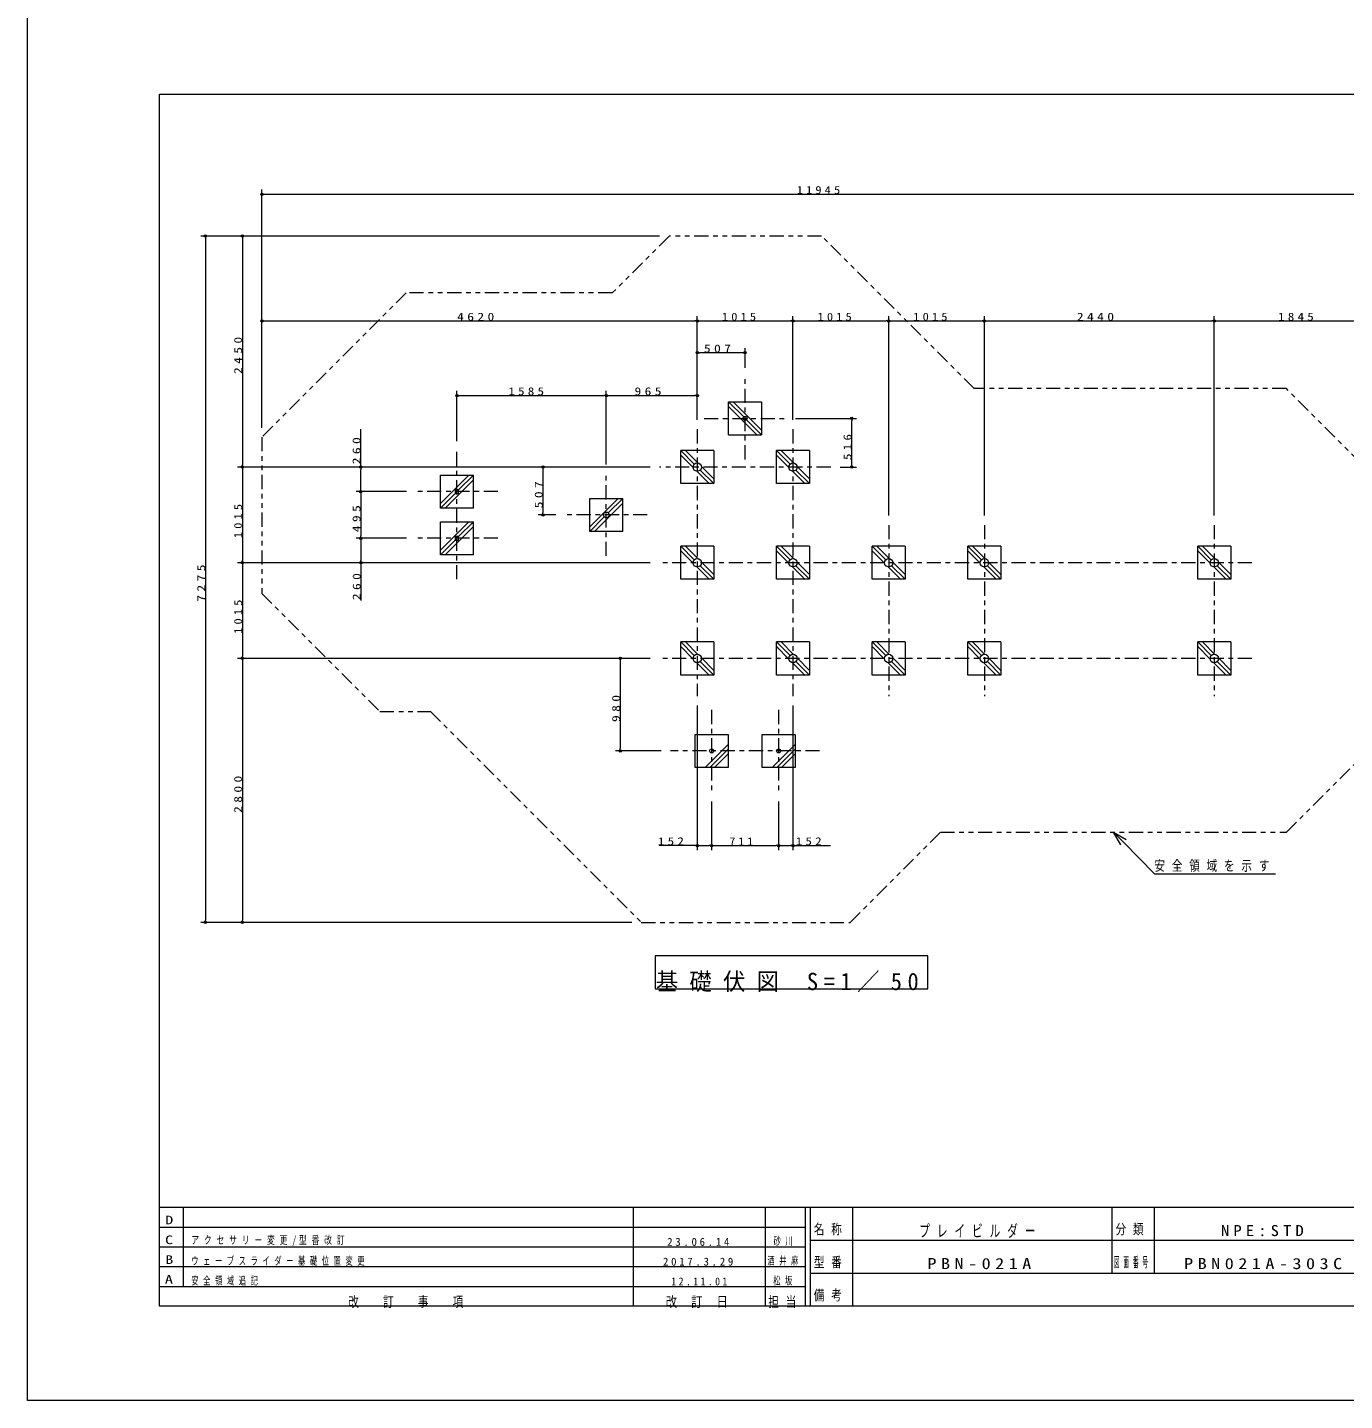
# Model space of a CAD drawing. Units: millimetres on the paper. Extents: x 0 to 420, y -594 to 297.
# Drawn here: x 0 to 279.4, y -594 to -302.8 of the extents above; entities that cross this region are included whole.
import ezdxf
from ezdxf.enums import TextEntityAlignment as Align

# ---------------------------------------------------------------- set-up
doc = ezdxf.new("R2010")
doc.units = ezdxf.units.MM
doc.linetypes.add('USER2', pattern=[6, 3, -1, 1, -1])
doc.linetypes.add('USER3', pattern=[8, 3, -1, 1, -1, 1, -1])
for name, color, linetype, lineweight in [('0_2', 7, 'Continuous', 13), ('2D', 7, 'Continuous', 13), ('2D_DIMENSION', 7, 'Continuous', 13), ('2D_OUTLINE', 7, 'USER3', 13), ('FMT', 7, 'Continuous', 13), ('FMT-TXT', 7, 'Continuous', 13), ('FOOTING', 7, 'Continuous', 13), ('FOOTING_C', 7, 'USER2', 13), ('FOOTING_H', 7, 'Continuous', 13), ('TEXT', 7, 'Continuous', 13)]:
    doc.layers.add(name, color=color, linetype=linetype, lineweight=lineweight)
doc.styles.add('ＭＳ ゴシック', font='')
doc.styles.get('ＭＳ ゴシック').set_extended_font_data('MS Gothic')

msp = doc.modelspace()

# ---------------------------------------------------------------- linework, layer by layer
at = {"layer": '0_2'}
for p, q in [((49.726, -338.195), (50.226, -338.195)), ((37.756, -347.06), (37.756, -347.56)), ((45.584, -347.06), (45.584, -347.56)), ((49.726, -365.072), (50.226, -365.072)), ((142.085, -365.072), (141.585, -365.072)), ((142.085, -365.072), (142.585, -365.072)), ((162.385, -365.072), (161.885, -365.072)), ((162.385, -365.072), (162.885, -365.072)), ((182.685, -365.072), (182.185, -365.072)), ((182.685, -365.072), (183.185, -365.072)), ((202.984, -365.072), (202.484, -365.072)), ((202.984, -365.072), (203.484, -365.072)), ((251.752, -365.072), (251.252, -365.072)), ((251.752, -365.072), (252.252, -365.072)), ((142.085, -371.813), (142.585, -371.813)), ((152.235, -371.813), (151.735, -371.813)), ((91.085, -380.888), (91.585, -380.888)), ((122.785, -380.888), (122.285, -380.888)), ((122.785, -380.888), (123.285, -380.888)), ((142.085, -380.888), (141.585, -380.888)), ((174.843, -385.726), (174.843, -386.226)), ((45.584, -396.046), (45.584, -395.546)), ((174.843, -396.046), (174.843, -395.546)), ((45.584, -396.046), (45.584, -396.546)), ((70.703, -396.046), (70.703, -396.546)), ((109.34, -396.046), (109.34, -396.546)), ((70.703, -401.246), (70.703, -400.746)), ((70.703, -401.246), (70.703, -401.746)), ((109.34, -406.196), (109.34, -405.696)), ((70.703, -411.146), (70.703, -410.646)), ((70.73, -411.146), (70.73, -411.646)), ((45.584, -416.346), (45.584, -415.846)), ((45.584, -416.346), (45.584, -416.846)), ((70.73, -416.346), (70.73, -415.846)), ((45.584, -436.645), (45.584, -436.145)), ((45.584, -436.645), (45.584, -437.145)), ((125.757, -436.645), (125.757, -437.145)), ((125.757, -456.244), (125.757, -455.744)), ((142.085, -476.304), (142.585, -476.304)), ((145.125, -476.304), (144.625, -476.304)), ((145.125, -476.304), (145.625, -476.304)), ((159.345, -476.304), (158.845, -476.304)), ((159.345, -476.304), (159.845, -476.304)), ((162.385, -476.304), (161.885, -476.304)), ((37.756, -492.609), (37.756, -492.109)), ((45.584, -492.609), (45.584, -492.109))]:
    msp.add_line(p, q, dxfattribs=at)
msp.add_lwpolyline([(0, -297), (420, -297), (420, -594), (0, -594)], close=True, dxfattribs=at)
for centre in [(49.726, -338.195), (37.756, -347.06), (45.584, -347.06), (49.726, -365.072), (142.085, -365.072), (142.085, -365.072), (162.385, -365.072), (162.385, -365.072), (182.685, -365.072), (182.685, -365.072), (202.984, -365.072), (202.984, -365.072), (251.752, -365.072), (251.752, -365.072), (142.085, -371.813), (152.235, -371.813), (91.085, -380.888), (122.785, -380.888), (122.785, -380.888), (142.085, -380.888), (174.843, -385.726), (45.584, -396.046), (45.584, -396.046), (70.703, -396.046), (109.34, -396.046), (174.843, -396.046), (70.703, -401.246), (70.703, -401.246), (109.34, -406.196), (70.703, -411.146), (70.73, -411.146), (45.584, -416.346), (45.584, -416.346), (70.73, -416.346), (45.584, -436.645), (45.584, -436.645), (125.757, -436.645), (125.757, -456.244), (142.085, -476.304), (145.125, -476.304), (145.125, -476.304), (159.345, -476.304), (159.345, -476.304), (162.385, -476.304), (37.756, -492.609), (45.584, -492.609)]:
    msp.add_circle(centre, 0.25, dxfattribs=at)
at = {"layer": '2D'}
for p, q in [((133.117, -499.723), (133.117, -506.723)), ((190.974, -499.723), (133.117, -499.723)), ((190.974, -506.723), (190.974, -499.723)), ((133.117, -506.723), (190.974, -506.723))]:
    msp.add_line(p, q, dxfattribs=at)
at = {"layer": '2D_DIMENSION'}
for p, q in [((49.726, -387.708), (49.726, -337.195)), ((50.226, -338.195), (288.17, -338.195)), ((134.089, -347.06), (36.756, -347.06)), ((37.756, -347.56), (37.756, -492.109)), ((134.089, -347.06), (44.584, -347.06)), ((45.584, -347.56), (45.584, -395.546)), ((49.726, -387.708), (49.726, -364.072)), ((50.226, -365.072), (141.585, -365.072)), ((142.085, -386.046), (142.085, -364.072)), ((142.085, -386.046), (142.085, -364.072)), ((142.585, -365.072), (161.885, -365.072)), ((162.385, -386.046), (162.385, -364.072)), ((162.385, -386.046), (162.385, -364.072)), ((162.885, -365.072), (182.185, -365.072)), ((182.685, -406.346), (182.685, -364.072)), ((182.685, -406.346), (182.685, -364.072)), ((183.185, -365.072), (202.484, -365.072)), ((202.984, -406.346), (202.984, -364.072)), ((202.984, -406.346), (202.984, -364.072)), ((203.484, -365.072), (251.252, -365.072)), ((251.752, -406.346), (251.752, -364.072)), ((251.752, -406.346), (251.752, -364.072)), ((252.252, -365.072), (288.17, -365.072)), ((142.085, -386.046), (142.085, -370.813)), ((151.735, -371.813), (142.585, -371.813)), ((152.235, -375.026), (152.235, -370.813)), ((91.085, -390.546), (91.085, -379.888)), ((91.585, -380.888), (122.285, -380.888)), ((122.785, -395.496), (122.785, -379.888)), ((122.785, -395.496), (122.785, -379.888)), ((123.285, -380.888), (141.585, -380.888)), ((142.085, -386.046), (142.085, -379.888)), ((162.935, -385.726), (175.843, -385.726)), ((174.843, -395.546), (174.843, -386.226)), ((70.703, -396.046), (70.703, -388.032)), ((132.085, -396.046), (44.584, -396.046)), ((132.085, -396.046), (44.584, -396.046)), ((45.584, -396.546), (45.584, -415.846)), ((130.585, -396.046), (69.703, -396.046)), ((70.703, -400.746), (70.703, -396.546)), ((132.085, -396.046), (108.34, -396.046)), ((109.34, -396.546), (109.34, -405.696)), ((172.385, -396.046), (175.843, -396.046)), ((80.385, -401.246), (69.703, -401.246)), ((80.385, -401.246), (69.703, -401.246)), ((70.703, -401.746), (70.703, -410.646)), ((112.085, -406.196), (108.34, -406.196)), ((80.385, -411.146), (69.703, -411.146)), ((80.385, -411.146), (69.73, -411.146)), ((70.73, -411.646), (70.73, -415.846)), ((132.085, -416.346), (44.584, -416.346)), ((132.085, -416.346), (44.584, -416.346)), ((130.585, -416.346), (69.73, -416.346)), ((70.73, -416.346), (70.73, -424.36)), ((45.584, -416.846), (45.584, -436.145)), ((130.085, -436.645), (44.584, -436.645)), ((132.085, -436.645), (44.584, -436.645)), ((132.085, -436.645), (124.757, -436.645)), ((45.584, -437.145), (45.584, -492.109)), ((125.757, -437.145), (125.757, -455.744)), ((142.085, -446.645), (142.085, -477.304)), ((162.385, -446.645), (162.385, -477.304)), ((134.425, -456.244), (124.757, -456.244)), ((145.125, -466.944), (145.125, -477.304)), ((145.125, -466.944), (145.125, -477.304)), ((159.345, -466.944), (159.345, -477.304)), ((159.345, -466.944), (159.345, -477.304)), ((230.355, -473.489), (232.466, -475.621)), ((230.355, -473.489), (233.038, -475.055)), ((231.895, -476.186), (230.355, -473.489)), ((142.085, -476.304), (134.035, -476.304)), ((142.585, -476.304), (144.625, -476.304)), ((145.625, -476.304), (158.845, -476.304)), ((159.845, -476.304), (161.885, -476.304)), ((162.385, -476.304), (170.333, -476.304)), ((232.466, -475.621), (239.101, -482.32)), ((239.101, -482.32), (264.738, -482.32)), ((128.207, -492.609), (36.756, -492.609)), ((128.207, -492.609), (44.584, -492.609))]:
    msp.add_line(p, q, dxfattribs=at)
at = {"layer": '2D_OUTLINE'}
for p, q in [((136.089, -347.06), (124.037, -359.112)), ((168.439, -347.06), (136.089, -347.06)), ((200.791, -379.412), (168.439, -347.06)), ((80.323, -359.112), (49.726, -389.708)), ((124.037, -359.112), (80.323, -359.112)), ((267.061, -379.412), (200.791, -379.412)), ((288.67, -401.021), (267.061, -379.412)), ((49.726, -389.708), (49.726, -422.845)), ((49.726, -422.845), (74.746, -447.865)), ((74.746, -447.865), (85.463, -447.865)), ((85.463, -447.865), (130.207, -492.609)), ((267.061, -473.489), (288.67, -451.88)), ((174.53, -492.609), (193.65, -473.489)), ((193.65, -473.489), (267.061, -473.489)), ((130.207, -492.609), (174.53, -492.609))]:
    msp.add_line(p, q, dxfattribs=at)
at = {"layer": 'FMT'}
for p, q in [((28, -317), (403, -317)), ((28, -574), (28, -317)), ((28, -553), (403, -553)), ((33, -553), (33, -569.8)), ((128.5, -553), (128.5, -574)), ((156.5, -553), (156.5, -574)), ((165, -553), (165, -574)), ((166, -553), (166, -574)), ((175, -553), (175, -574)), ((230, -553), (230, -567)), ((239, -553), (239, -567)), ((28, -557.2), (165, -557.2)), ((28, -561.4), (165, -561.4)), ((166, -560), (306, -560)), ((28, -565.6), (165, -565.6)), ((166, -567), (306, -567)), ((28, -569.8), (165, -569.8)), ((403, -574), (28, -574))]:
    msp.add_line(p, q, dxfattribs=at)
at = {"layer": 'FOOTING'}
for p, q in [((148.735, -382.226), (155.735, -382.226)), ((148.735, -389.226), (148.735, -382.226)), ((155.735, -382.226), (155.735, -389.226)), ((148.735, -389.226), (155.735, -389.226)), ((138.585, -399.546), (138.585, -392.546)), ((145.585, -392.546), (138.585, -392.546)), ((145.585, -392.546), (145.585, -399.546)), ((158.885, -399.546), (158.885, -392.546)), ((165.885, -392.546), (158.885, -392.546)), ((165.885, -392.546), (165.885, -399.546)), ((87.585, -397.746), (94.585, -397.746)), ((87.585, -404.746), (87.585, -397.746)), ((94.585, -404.746), (94.585, -397.746)), ((90.705, -400.866), (90.705, -401.626)), ((91.465, -400.866), (90.705, -400.866)), ((90.705, -401.626), (91.465, -401.626)), ((91.465, -401.626), (91.465, -400.866)), ((145.585, -399.546), (138.585, -399.546)), ((165.885, -399.546), (158.885, -399.546)), ((119.285, -402.696), (126.285, -402.696)), ((119.285, -409.696), (119.285, -402.696)), ((126.285, -409.696), (126.285, -402.696)), ((94.585, -404.746), (87.585, -404.746)), ((87.585, -407.646), (94.585, -407.646)), ((87.585, -414.646), (87.585, -407.646)), ((94.585, -414.646), (94.585, -407.646)), ((126.285, -409.696), (119.285, -409.696)), ((90.705, -410.766), (90.705, -411.526)), ((91.465, -410.766), (90.705, -410.766)), ((90.705, -411.526), (91.465, -411.526)), ((91.465, -411.526), (91.465, -410.766)), ((138.585, -419.846), (138.585, -412.846)), ((145.585, -412.846), (138.585, -412.846)), ((145.585, -412.846), (145.585, -419.846)), ((158.885, -419.846), (158.885, -412.846)), ((165.885, -412.846), (158.885, -412.846)), ((165.885, -412.846), (165.885, -419.846)), ((179.185, -419.846), (179.185, -412.846)), ((186.185, -412.846), (179.185, -412.846)), ((186.185, -412.846), (186.185, -419.846)), ((199.484, -419.846), (199.484, -412.846)), ((206.484, -412.846), (199.484, -412.846)), ((206.484, -412.846), (206.484, -419.846)), ((248.252, -419.846), (248.252, -412.846)), ((255.252, -412.846), (248.252, -412.846)), ((255.252, -412.846), (255.252, -419.846)), ((94.585, -414.646), (87.585, -414.646)), ((145.585, -419.846), (138.585, -419.846)), ((165.885, -419.846), (158.885, -419.846)), ((186.185, -419.846), (179.185, -419.846)), ((206.484, -419.846), (199.484, -419.846)), ((255.252, -419.846), (248.252, -419.846)), ((138.585, -440.145), (138.585, -433.145)), ((145.585, -433.145), (138.585, -433.145)), ((145.585, -433.145), (145.585, -440.145)), ((158.885, -440.145), (158.885, -433.145)), ((165.885, -433.145), (158.885, -433.145)), ((165.885, -433.145), (165.885, -440.145)), ((179.185, -440.145), (179.185, -433.145)), ((186.185, -433.145), (179.185, -433.145)), ((186.185, -433.145), (186.185, -440.145)), ((199.484, -440.145), (199.484, -433.145)), ((206.484, -433.145), (199.484, -433.145)), ((206.484, -433.145), (206.484, -440.145)), ((248.252, -440.145), (248.252, -433.145)), ((255.252, -433.145), (248.252, -433.145)), ((255.252, -433.145), (255.252, -440.145)), ((145.585, -440.145), (138.585, -440.145)), ((165.885, -440.145), (158.885, -440.145)), ((186.185, -440.145), (179.185, -440.145)), ((206.484, -440.145), (199.484, -440.145)), ((255.252, -440.145), (248.252, -440.145)), ((141.625, -459.744), (141.625, -452.744)), ((141.625, -452.744), (148.625, -452.744)), ((148.625, -452.744), (148.625, -459.744)), ((155.845, -459.744), (155.845, -452.744)), ((155.845, -452.744), (162.845, -452.744)), ((162.845, -452.744), (162.845, -459.744)), ((148.625, -459.744), (141.625, -459.744)), ((162.845, -459.744), (155.845, -459.744))]:
    msp.add_line(p, q, dxfattribs=at)
for centre, radius in [((152.235, -385.726), 0.422), ((142.085, -396.046), 0.89), ((162.385, -396.046), 0.89), ((122.785, -406.196), 0.603), ((142.085, -416.346), 0.89), ((162.385, -416.346), 0.89), ((182.685, -416.346), 0.89), ((202.984, -416.346), 0.89), ((251.752, -416.346), 0.89), ((142.085, -436.645), 0.89), ((162.385, -436.645), 0.89), ((182.685, -436.645), 0.89), ((202.984, -436.645), 0.89), ((251.752, -436.645), 0.89), ((145.125, -456.244), 0.422), ((159.345, -456.244), 0.422)]:
    msp.add_circle(centre, radius, dxfattribs=at)
at = {"layer": 'FOOTING_C'}
for p, q in [((152.235, -394.426), (152.235, -377.026)), ((143.535, -385.726), (160.935, -385.726)), ((142.085, -388.046), (142.085, -444.645)), ((162.385, -388.046), (162.385, -444.645)), ((91.085, -419.846), (91.085, -392.546)), ((122.785, -414.896), (122.785, -397.496)), ((170.385, -396.046), (134.085, -396.046)), ((99.785, -401.246), (82.385, -401.246)), ((131.485, -406.196), (114.085, -406.196)), ((182.685, -408.346), (182.685, -444.645)), ((202.984, -408.346), (202.984, -444.645)), ((251.752, -408.346), (251.752, -444.645)), ((99.785, -411.146), (82.385, -411.146)), ((259.752, -416.346), (134.085, -416.346)), ((259.752, -436.645), (134.085, -436.645)), ((145.125, -447.544), (145.125, -464.944)), ((159.345, -447.544), (159.345, -464.944)), ((168.045, -456.244), (136.425, -456.244))]:
    msp.add_line(p, q, dxfattribs=at)
at = {"layer": 'FOOTING_H'}
for p, q in [((151.937, -385.428), (148.735, -382.226)), ((154.745, -389.226), (148.735, -383.216)), ((155.735, -388.236), (149.725, -382.226)), ((155.735, -389.226), (152.533, -386.024)), ((138.585, -392.546), (141.456, -395.417)), ((139.575, -392.546), (142.192, -395.162)), ((158.885, -392.546), (161.756, -395.417)), ((159.875, -392.546), (162.491, -395.162)), ((138.585, -393.536), (141.202, -396.152)), ((142.969, -395.94), (145.585, -398.556)), ((158.885, -393.536), (161.501, -396.152)), ((163.269, -395.94), (165.885, -398.556)), ((93.595, -397.746), (87.585, -403.756)), ((94.585, -398.736), (88.575, -404.746)), ((94.585, -397.746), (91.465, -400.866)), ((141.979, -396.93), (144.595, -399.546)), ((142.715, -396.675), (145.585, -399.546)), ((162.279, -396.93), (164.895, -399.546)), ((163.014, -396.675), (165.885, -399.546)), ((90.705, -401.626), (87.585, -404.746)), ((125.297, -402.696), (119.285, -408.708)), ((126.285, -403.688), (120.277, -409.696)), ((126.285, -402.696), (123.214, -405.769)), ((122.361, -406.622), (119.287, -409.696)), ((93.595, -407.646), (87.585, -413.656)), ((94.585, -408.636), (88.575, -414.646)), ((94.585, -407.646), (91.465, -410.766)), ((90.705, -411.526), (87.585, -414.646)), ((138.585, -412.846), (141.456, -415.716)), ((139.575, -412.846), (142.192, -415.462)), ((158.885, -412.846), (161.756, -415.716)), ((159.875, -412.846), (162.491, -415.462)), ((179.185, -412.846), (182.055, -415.716)), ((180.175, -412.846), (182.791, -415.462)), ((199.484, -412.846), (202.355, -415.716)), ((200.474, -412.846), (203.091, -415.462)), ((248.252, -412.846), (251.123, -415.716)), ((249.242, -412.846), (251.859, -415.462)), ((138.585, -413.836), (141.202, -416.452)), ((142.969, -416.239), (145.585, -418.856)), ((158.885, -413.836), (161.501, -416.452)), ((163.269, -416.239), (165.885, -418.856)), ((179.185, -413.836), (181.801, -416.452)), ((183.568, -416.239), (186.185, -418.856)), ((199.484, -413.836), (202.101, -416.452)), ((203.868, -416.239), (206.484, -418.856)), ((248.252, -413.836), (250.869, -416.452)), ((252.636, -416.239), (255.252, -418.856)), ((141.979, -417.229), (144.595, -419.846)), ((142.715, -416.975), (145.585, -419.846)), ((162.279, -417.229), (164.895, -419.846)), ((163.014, -416.975), (165.885, -419.846)), ((182.578, -417.229), (185.195, -419.846)), ((183.314, -416.975), (186.185, -419.846)), ((202.878, -417.229), (205.494, -419.846)), ((203.614, -416.975), (206.484, -419.846)), ((251.646, -417.229), (254.262, -419.846)), ((252.382, -416.975), (255.252, -419.846)), ((138.585, -433.145), (141.456, -436.016)), ((139.575, -433.145), (142.192, -435.762)), ((158.885, -433.145), (161.756, -436.016)), ((159.875, -433.145), (162.491, -435.762)), ((179.185, -433.145), (182.055, -436.016)), ((180.175, -433.145), (182.791, -435.762)), ((199.484, -433.145), (202.355, -436.016)), ((200.474, -433.145), (203.091, -435.762)), ((248.252, -433.145), (251.123, -436.016)), ((249.242, -433.145), (251.859, -435.762)), ((138.585, -434.135), (141.202, -436.752)), ((142.969, -436.539), (145.585, -439.155)), ((158.885, -434.135), (161.501, -436.752)), ((163.269, -436.539), (165.885, -439.155)), ((179.185, -434.135), (181.801, -436.752)), ((183.568, -436.539), (186.185, -439.155)), ((199.484, -434.135), (202.101, -436.752)), ((203.868, -436.539), (206.484, -439.155)), ((248.252, -434.135), (250.869, -436.752)), ((252.636, -436.539), (255.252, -439.155)), ((141.979, -437.529), (144.595, -440.145)), ((142.715, -437.275), (145.585, -440.145)), ((162.279, -437.529), (164.895, -440.145)), ((163.014, -437.275), (165.885, -440.145)), ((182.578, -437.529), (185.195, -440.145)), ((183.314, -437.275), (186.185, -440.145)), ((202.878, -437.529), (205.494, -440.145)), ((203.614, -437.275), (206.484, -440.145)), ((251.646, -437.529), (254.262, -440.145)), ((252.382, -437.275), (255.252, -440.145)), ((143.743, -459.744), (148.625, -454.862)), ((144.733, -459.744), (148.625, -455.852)), ((145.723, -459.744), (148.625, -456.842)), ((157.963, -459.744), (162.845, -454.862)), ((158.953, -459.744), (162.845, -455.852)), ((159.943, -459.744), (162.845, -456.842))]:
    msp.add_line(p, q, dxfattribs=at)

# ---------------------------------------------------------------- texts
at = {"layer": '2D_DIMENSION', "attachment_point": 7, "style": 'ＭＳ ゴシック'}
for s, insert, char_height in [('\\T1.5;\\W1.15;11945', (163.174, -338.162), 1.686), ('\\T1.5;\\W1.25;4620', (91.141, -365.039), 1.686), ('\\T1.5;\\W1.15;1015', (147.306, -365.039), 1.686), ('\\T1.5;\\W1.15;1015', (167.606, -365.039), 1.686), ('\\T1.5;\\W1.15;1015', (187.906, -365.039), 1.686), ('\\T1.5;\\W1.25;2440', (222.604, -365.039), 1.686), ('\\T1.5;\\W1.2;1845', (265.282, -365.039), 1.686), ('\\T1.5;\\W1.25;507', (143.491, -371.78), 1.686), ('\\T1.5;\\W1.2;1585', (102.007, -380.854), 1.686), ('\\T1.5;\\W1.25;965', (128.766, -380.854), 1.686), ('\\T1.5;\\W1.2;152', (133.74, -476.27), 1.686), ('\\T1.5;\\W1.2;152', (162.962, -476.27), 1.686), ('\\T1.5;\\W1.1;711', (148.895, -476.27), 1.686), ('\\T1.64;\\W0.75;安全領域を示す', (239.06, -481.905), 2.199)]:
    msp.add_mtext(s, dxfattribs=dict(at, insert=insert, char_height=char_height))
at = {"layer": '2D_DIMENSION', "char_height": 1.686, "attachment_point": 7, "rotation": 90, "style": 'ＭＳ ゴシック'}
for s, insert in [('\\T1.5;\\W1.25;2450', (45.55, -376.317)), ('\\T1.5;\\W1.25;260', (70.67, -395.458)), ('\\T1.5;\\W1.2;516', (174.809, -394.555)), ('\\T1.5;\\W1.25;507', (109.307, -404.79)), ('\\T1.5;\\W1.15;1015', (45.55, -411.124)), ('\\T1.5;\\W1.25;495', (70.67, -409.865)), ('\\T1.5;\\W1.25;7275', (37.722, -424.599)), ('\\T1.5;\\W1.25;260', (70.696, -424.272)), ('\\T1.5;\\W1.15;1015', (45.55, -431.424)), ('\\T1.5;\\W1.25;980', (125.723, -450.114)), ('\\T1.5;\\W1.25;2800', (45.551, -469.391))]:
    msp.add_mtext(s, dxfattribs=dict(at, insert=insert))
at = {"layer": 'FMT-TXT', "style": 'ＭＳ ゴシック'}
for s, width, p in [('D', 1.35, (29.25, -557.183)), ('C', 1.35, (29.19, -561.383)), ('B', 1.35, (29.25, -565.583)), ('A', 1.4, (29.131, -569.783))]:
    msp.add_text(s, height=1.833, dxfattribs=dict(at, width=width)).set_placement(p, align=Align.BOTTOM_LEFT)
at = {"layer": 'FMT-TXT', "attachment_point": 7, "style": 'ＭＳ ゴシック'}
for s, insert, char_height in [('\\T1.62;\\W0.7;アクセサリー変更/型番改訂', (34.755, -561.217), 1.686), ('\\T1.64;\\W0.75;名称', (166.8, -559), 2.199), ('\\T1.64;\\W0.65;プレイビルダー', (189.165, -559.533), 2.566), ('\\T1.64;\\W0.75;分類', (230.8, -559), 2.199), ('\\T1.5;\\W1.1;NPE:STD', (253.174, -559.167), 2.346), ('\\T1.5;23.06.14', (135.699, -561.217), 1.686), ('\\T1.64;\\W0.65;砂川', (158.266, -561.217), 1.686), ('\\T1.64;\\W0.65;ウェーブスライダー基礎位置変更', (34.755, -565.417), 1.686), ('\\T1.5;2017.3.29', (134.811, -565.417), 1.686), ('\\T1.64;\\W0.65;酒井麻', (156.955, -565.417), 1.686), ('\\T1.64;\\W0.75;型番', (166.8, -566), 2.199), ('\\T1.5;\\W1.2;PBN-021A', (190.911, -566.167), 2.346), ('\\T1.64;\\W0.4;図面番号', (230.43, -566), 2.199), ('\\T1.5;\\W1.2;PBN021A-303C', (245.357, -566.167), 2.346), ('\\T1.64;\\W0.65;安全領域追記', (34.755, -569.617), 1.686), ('\\T1.64;\\W0.65;松坂', (158.197, -569.617), 1.686), ('\\T1.5;\\W0.9;12.11.01', (136.586, -569.617), 1.686), ('\\T1.64;\\W0.75;備考', (166.8, -573), 2.199), ('\\T1.64;\\W0.75;改\u3000訂\u3000事\u3000項', (68.05, -574.4), 2.199), ('\\T1.5;\\W0.8;改\\~訂\\~日', (135.4, -574.4), 2.199), ('\\T1.64;\\W0.75;担当', (157.15, -574.4), 2.199)]:
    msp.add_mtext(s, dxfattribs=dict(at, insert=insert, char_height=char_height))
at = {"layer": 'TEXT', "insert": (133.284, -507.39), "char_height": 3.666, "attachment_point": 7, "style": 'ＭＳ ゴシック'}
msp.add_mtext('\\T1.5;\\W0.95;基礎伏図\\~S=1／50', dxfattribs=at)

doc.saveas('drawing.dxf')
